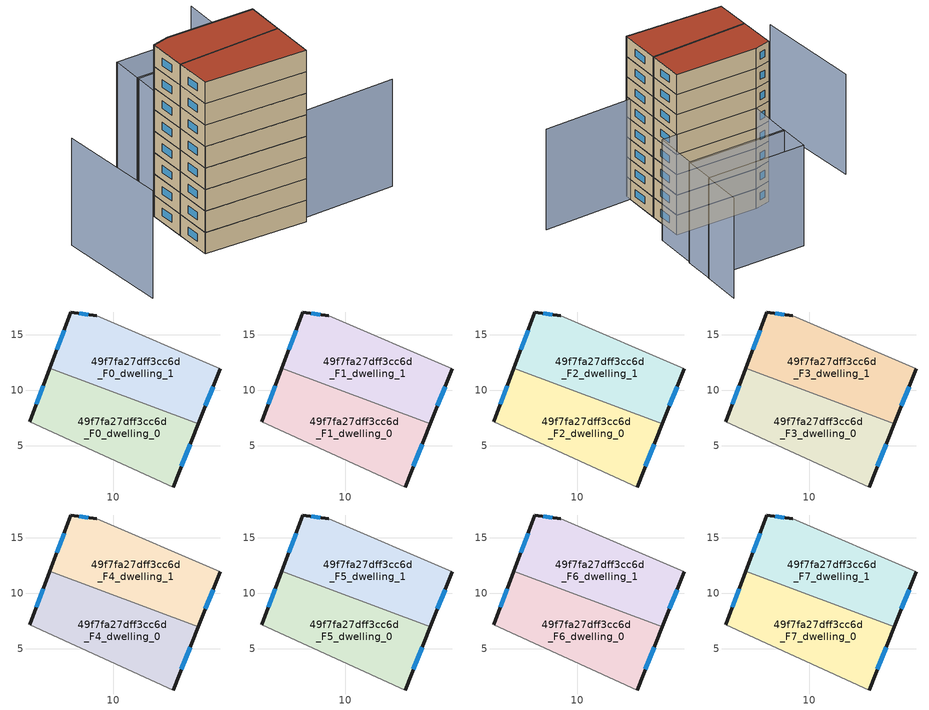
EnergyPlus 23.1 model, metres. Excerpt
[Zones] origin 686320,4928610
49f7fa27dff3cc6d_F0_dwelling_0
 floor ground (EU_floor_Construction): 15.4,1.29 17.66,7 4.3,11.99 2.49,7.15 z0
 wall outside (EU_wall_Construction): 2.49,7.15 4.3,11.99 / 17.66,7 15.4,1.29 z0:3
 wall adiabatic (EU_wall_Construction): 15.4,1.29 2.49,7.15 z0:3
 wall to 49f7fa27dff3cc6d_F0_dwelling_1 (EU_wall_Construction): 4.3,11.99 17.66,7 z0:3
 window (EU_Window_Construction): 3.07,8.73 3.71,10.42 / 16.93,5.15 16.13,3.15 z0.98:2.02
49f7fa27dff3cc6d_F0_dwelling_1
 floor ground (EU_floor_Construction): 17.66,7 19.63,11.95 8.53,16.7 6.19,17.05 4.3,11.99 z0
 wall outside (EU_wall_Construction): 4.3,11.99 6.19,17.05 8.53,16.7 / 19.63,11.95 17.66,7 z0:3
 wall adiabatic (EU_wall_Construction): 8.53,16.7 19.63,11.95 z0:3
 window (EU_Window_Construction): 4.91,13.64 5.57,15.41 / 6.95,16.94 7.77,16.82 / 18.99,10.34 18.3,8.61 z0.98:2.02
49f7fa27dff3cc6d_F1_dwelling_0
 floor to 49f7fa27dff3cc6d_F0_dwelling_0 (EU_floor_Construction): 15.4,1.29 17.66,7 4.3,11.99 2.49,7.15 z3
 wall outside (EU_wall_Construction): 2.49,7.15 4.3,11.99 / 17.66,7 15.4,1.29 z3:6
 wall adiabatic (EU_wall_Construction): 15.4,1.29 2.49,7.15 z3:6
 wall to 49f7fa27dff3cc6d_F1_dwelling_1 (EU_wall_Construction): 4.3,11.99 17.66,7 z3:6
 window (EU_Window_Construction): 3.07,8.73 3.71,10.42 / 16.93,5.15 16.13,3.15 z3.98:5.02
49f7fa27dff3cc6d_F1_dwelling_1
 floor to 49f7fa27dff3cc6d_F0_dwelling_1 (EU_floor_Construction): 17.66,7 19.63,11.95 8.53,16.7 6.19,17.05 4.3,11.99 z3
 wall outside (EU_wall_Construction): 4.3,11.99 6.19,17.05 8.53,16.7 / 19.63,11.95 17.66,7 z3:6
 wall adiabatic (EU_wall_Construction): 8.53,16.7 19.63,11.95 z3:6
 window (EU_Window_Construction): 4.91,13.64 5.57,15.41 / 6.95,16.94 7.77,16.82 / 18.99,10.34 18.3,8.61 z3.98:5.02
49f7fa27dff3cc6d_F2_dwelling_0
 floor to 49f7fa27dff3cc6d_F1_dwelling_0 (EU_floor_Construction): 15.4,1.29 17.66,7 4.3,11.99 2.49,7.15 z6
 wall outside (EU_wall_Construction): 2.49,7.15 4.3,11.99 / 17.66,7 15.4,1.29 z6:9
 wall adiabatic (EU_wall_Construction): 15.4,1.29 2.49,7.15 z6:9
 wall to 49f7fa27dff3cc6d_F2_dwelling_1 (EU_wall_Construction): 4.3,11.99 17.66,7 z6:9
 window (EU_Window_Construction): 3.07,8.73 3.71,10.42 / 16.93,5.15 16.13,3.15 z6.98:8.02
49f7fa27dff3cc6d_F2_dwelling_1
 floor to 49f7fa27dff3cc6d_F1_dwelling_1 (EU_floor_Construction): 17.66,7 19.63,11.95 8.53,16.7 6.19,17.05 4.3,11.99 z6
 wall outside (EU_wall_Construction): 4.3,11.99 6.19,17.05 8.53,16.7 / 19.63,11.95 17.66,7 z6:9
 wall adiabatic (EU_wall_Construction): 8.53,16.7 19.63,11.95 z6:9
 window (EU_Window_Construction): 4.91,13.64 5.57,15.41 / 6.95,16.94 7.77,16.82 / 18.99,10.34 18.3,8.61 z6.98:8.02
49f7fa27dff3cc6d_F3_dwelling_0
 floor to 49f7fa27dff3cc6d_F2_dwelling_0 (EU_floor_Construction): 15.4,1.29 17.66,7 4.3,11.99 2.49,7.15 z9
 wall outside (EU_wall_Construction): 2.49,7.15 4.3,11.99 / 17.66,7 15.4,1.29 z9:12
 wall adiabatic (EU_wall_Construction): 15.4,1.29 2.49,7.15 z9:12
 wall to 49f7fa27dff3cc6d_F3_dwelling_1 (EU_wall_Construction): 4.3,11.99 17.66,7 z9:12
 window (EU_Window_Construction): 3.07,8.73 3.71,10.42 / 16.93,5.15 16.13,3.15 z9.98:11.02
49f7fa27dff3cc6d_F3_dwelling_1
 floor to 49f7fa27dff3cc6d_F2_dwelling_1 (EU_floor_Construction): 17.66,7 19.63,11.95 8.53,16.7 6.19,17.05 4.3,11.99 z9
 wall outside (EU_wall_Construction): 4.3,11.99 6.19,17.05 8.53,16.7 / 19.63,11.95 17.66,7 z9:12
 wall adiabatic (EU_wall_Construction): 8.53,16.7 19.63,11.95 z9:12
 window (EU_Window_Construction): 4.91,13.64 5.57,15.41 / 6.95,16.94 7.77,16.82 / 18.99,10.34 18.3,8.61 z9.98:11.02
49f7fa27dff3cc6d_F4_dwelling_0
 floor to 49f7fa27dff3cc6d_F3_dwelling_0 (EU_floor_Construction): 15.4,1.29 17.66,7 4.3,11.99 2.49,7.15 z12
 wall outside (EU_wall_Construction): 2.49,7.15 4.3,11.99 / 17.66,7 15.4,1.29 z12:15
 wall adiabatic (EU_wall_Construction): 15.4,1.29 2.49,7.15 z12:15
 wall to 49f7fa27dff3cc6d_F4_dwelling_1 (EU_wall_Construction): 4.3,11.99 17.66,7 z12:15
 window (EU_Window_Construction): 3.07,8.73 3.71,10.42 / 16.93,5.15 16.13,3.15 z12.98:14.02
49f7fa27dff3cc6d_F4_dwelling_1
 floor to 49f7fa27dff3cc6d_F3_dwelling_1 (EU_floor_Construction): 17.66,7 19.63,11.95 8.53,16.7 6.19,17.05 4.3,11.99 z12
 wall outside (EU_wall_Construction): 4.3,11.99 6.19,17.05 8.53,16.7 / 19.63,11.95 17.66,7 z12:15
 wall adiabatic (EU_wall_Construction): 8.53,16.7 19.63,11.95 z12:15
 window (EU_Window_Construction): 4.91,13.64 5.57,15.41 / 6.95,16.94 7.77,16.82 / 18.99,10.34 18.3,8.61 z12.98:14.02
49f7fa27dff3cc6d_F5_dwelling_0
 floor to 49f7fa27dff3cc6d_F4_dwelling_0 (EU_floor_Construction): 15.4,1.29 17.66,7 4.3,11.99 2.49,7.15 z15
 wall outside (EU_wall_Construction): 2.49,7.15 4.3,11.99 / 17.66,7 15.4,1.29 z15:18
 wall adiabatic (EU_wall_Construction): 15.4,1.29 2.49,7.15 z15:18
 wall to 49f7fa27dff3cc6d_F5_dwelling_1 (EU_wall_Construction): 4.3,11.99 17.66,7 z15:18
 window (EU_Window_Construction): 3.07,8.73 3.71,10.42 / 16.93,5.15 16.13,3.15 z15.98:17.02
49f7fa27dff3cc6d_F5_dwelling_1
 floor to 49f7fa27dff3cc6d_F4_dwelling_1 (EU_floor_Construction): 17.66,7 19.63,11.95 8.53,16.7 6.19,17.05 4.3,11.99 z15
 wall outside (EU_wall_Construction): 4.3,11.99 6.19,17.05 8.53,16.7 / 19.63,11.95 17.66,7 z15:18
 wall adiabatic (EU_wall_Construction): 8.53,16.7 19.63,11.95 z15:18
 window (EU_Window_Construction): 4.91,13.64 5.57,15.41 / 6.95,16.94 7.77,16.82 / 18.99,10.34 18.3,8.61 z15.98:17.02
49f7fa27dff3cc6d_F6_dwelling_0
 floor to 49f7fa27dff3cc6d_F5_dwelling_0 (EU_floor_Construction): 15.4,1.29 17.66,7 4.3,11.99 2.49,7.15 z18
 wall outside (EU_wall_Construction): 2.49,7.15 4.3,11.99 / 17.66,7 15.4,1.29 z18:21
 wall adiabatic (EU_wall_Construction): 15.4,1.29 2.49,7.15 z18:21
 wall to 49f7fa27dff3cc6d_F6_dwelling_1 (EU_wall_Construction): 4.3,11.99 17.66,7 z18:21
 window (EU_Window_Construction): 3.07,8.73 3.71,10.42 / 16.93,5.15 16.13,3.15 z18.98:20.02
49f7fa27dff3cc6d_F6_dwelling_1
 floor to 49f7fa27dff3cc6d_F5_dwelling_1 (EU_floor_Construction): 17.66,7 19.63,11.95 8.53,16.7 6.19,17.05 4.3,11.99 z18
 wall outside (EU_wall_Construction): 4.3,11.99 6.19,17.05 8.53,16.7 / 19.63,11.95 17.66,7 z18:21
 wall adiabatic (EU_wall_Construction): 8.53,16.7 19.63,11.95 z18:21
 window (EU_Window_Construction): 4.91,13.64 5.57,15.41 / 6.95,16.94 7.77,16.82 / 18.99,10.34 18.3,8.61 z18.98:20.02
49f7fa27dff3cc6d_F7_dwelling_0
 floor to 49f7fa27dff3cc6d_F6_dwelling_0 (EU_floor_Construction): 15.4,1.29 17.66,7 4.3,11.99 2.49,7.15 z21
 wall outside (EU_wall_Construction): 2.49,7.15 4.3,11.99 / 17.66,7 15.4,1.29 z21:24
 wall adiabatic (EU_wall_Construction): 15.4,1.29 2.49,7.15 z21:24
 wall to 49f7fa27dff3cc6d_F7_dwelling_1 (EU_wall_Construction): 4.3,11.99 17.66,7 z21:24
 window (EU_Window_Construction): 3.07,8.73 3.71,10.42 / 16.93,5.15 16.13,3.15 z21.98:23.02
 roof outside (EU_roof_Construction): 17.66,7 15.4,1.29 2.49,7.15 4.3,11.99 z24
49f7fa27dff3cc6d_F7_dwelling_1
 floor to 49f7fa27dff3cc6d_F6_dwelling_1 (EU_floor_Construction): 17.66,7 19.63,11.95 8.53,16.7 6.19,17.05 4.3,11.99 z21
 wall outside (EU_wall_Construction): 4.3,11.99 6.19,17.05 8.53,16.7 / 19.63,11.95 17.66,7 z21:24
 wall adiabatic (EU_wall_Construction): 8.53,16.7 19.63,11.95 z21:24
 window (EU_Window_Construction): 4.91,13.64 5.57,15.41 / 6.95,16.94 7.77,16.82 / 18.99,10.34 18.3,8.61 z21.98:23.02
 roof outside (EU_roof_Construction): 19.63,11.95 17.66,7 4.3,11.99 6.19,17.05 8.53,16.7 z24
shading: 2.49,7.15 27.86,-2.63 / -4.85,21.43 -9.39,6.66 / 28.28,26.67 26.09,21.29 / 26.09,21.29 12.6,26.79 / 8.47,16.57 11.03,22.75 / 11.03,22.75 24.27,17.26 / 24.27,17.26 21.71,11.09 / 21.71,11.09 8.47,16.57 / 12.64,26.78 26.06,21.3 / 26.06,21.3 24.31,17.03 / 24.31,17.03 10.89,22.5 / 10.89,22.5 12.64,26.78 z0:15
[Building]
EU S2 Campaign: North Axis=0; Terrain=City; Solar Distribution=FullExterior
[Site:Location]
Bologna: Latitude=44.5; Longitude=11.25; Time Zone=1; Elevation=37
[SizingPeriod:WeatherFileDays]
AnnualSizingPeriod: Begin Month=1; Begin Day of Month=1; End Month=12; End Day of Month=31; Day of Week for Start Day=Monday; Use Weather File Daylight Saving Period=No; Use Weather File Rain and Snow Indicators=No
[MATERIAL]
EU_InternalMass_Material: Roughness=MediumRough; Thickness=0.1; Conductivity=1; Density=1800; Specific Heat=900; Thermal Absorptance=0.9; Solar Absorptance=0.7; Visible Absorptance=0.7
[MATERIAL:NOMASS] Roughness=MediumRough; Thermal Absorptance=0.9; Solar Absorptance=0.7; Visible Absorptance=0.7
Name | Thermal Resistance
EU_wall_NoMass | 0.905828
EU_roof_NoMass | 0.37593
EU_floor_NoMass | 0.67114
[WINDOWMATERIAL:SIMPLEGLAZINGSYSTEM]
EU_Window_SimpleGlazing: UFactor=4.52486; Solar Heat Gain Coefficient=0.85; Visible Transmittance=0.85
[CONSTRUCTION]
EU_wall_Construction: EU_wall_NoMass
EU_roof_Construction: EU_roof_NoMass
EU_floor_Construction: EU_floor_NoMass
EU_InternalMass_Construction: EU_InternalMass_Material
EU_Window_Construction: EU_Window_SimpleGlazing
[ZONE] Type=1; Multiplier=1; Ceiling Height=autocalculate; Floor Area=autocalculate; Part of Total Floor Area=Yes
Name | Volume
49f7fa27dff3cc6d_F0_dwelling_0 | 241.173
49f7fa27dff3cc6d_F1_dwelling_0; 49f7fa27dff3cc6d_F2_dwelling_0; 49f7fa27dff3cc6d_F3_dwelling_0; 49f7fa27dff3cc6d_F4_dwelling_0; 49f7fa27dff3cc6d_F5_dwelling_0; 49f7fa27dff3cc6d_F6_dwelling_0; 49f7fa27dff3cc6d_F7_dwelling_0 | 241.171
49f7fa27dff3cc6d_F0_dwelling_1 | 241.161
49f7fa27dff3cc6d_F1_dwelling_1; 49f7fa27dff3cc6d_F2_dwelling_1; 49f7fa27dff3cc6d_F3_dwelling_1; 49f7fa27dff3cc6d_F4_dwelling_1; 49f7fa27dff3cc6d_F5_dwelling_1; 49f7fa27dff3cc6d_F6_dwelling_1; 49f7fa27dff3cc6d_F7_dwelling_1 | 241.162
[INTERNALMASS] Construction=EU_InternalMass_Construction
Name | Zone or ZoneList | Surface Area
49f7fa27dff3cc6d_F0_dwelling_0_EU_InternalMass | 49f7fa27dff3cc6d_F0_dwelling_0 | 80.3907
49f7fa27dff3cc6d_F0_dwelling_1_EU_InternalMass | 49f7fa27dff3cc6d_F0_dwelling_1 | 80.3873
49f7fa27dff3cc6d_F1_dwelling_0_EU_InternalMass | 49f7fa27dff3cc6d_F1_dwelling_0 | 80.3907
49f7fa27dff3cc6d_F1_dwelling_1_EU_InternalMass | 49f7fa27dff3cc6d_F1_dwelling_1 | 80.3873
49f7fa27dff3cc6d_F2_dwelling_0_EU_InternalMass | 49f7fa27dff3cc6d_F2_dwelling_0 | 80.3907
49f7fa27dff3cc6d_F2_dwelling_1_EU_InternalMass | 49f7fa27dff3cc6d_F2_dwelling_1 | 80.3873
49f7fa27dff3cc6d_F3_dwelling_0_EU_InternalMass | 49f7fa27dff3cc6d_F3_dwelling_0 | 80.3907
49f7fa27dff3cc6d_F3_dwelling_1_EU_InternalMass | 49f7fa27dff3cc6d_F3_dwelling_1 | 80.3873
49f7fa27dff3cc6d_F4_dwelling_0_EU_InternalMass | 49f7fa27dff3cc6d_F4_dwelling_0 | 80.3907
49f7fa27dff3cc6d_F4_dwelling_1_EU_InternalMass | 49f7fa27dff3cc6d_F4_dwelling_1 | 80.3873
49f7fa27dff3cc6d_F5_dwelling_0_EU_InternalMass | 49f7fa27dff3cc6d_F5_dwelling_0 | 80.3907
49f7fa27dff3cc6d_F5_dwelling_1_EU_InternalMass | 49f7fa27dff3cc6d_F5_dwelling_1 | 80.3873
49f7fa27dff3cc6d_F6_dwelling_0_EU_InternalMass | 49f7fa27dff3cc6d_F6_dwelling_0 | 80.3907
49f7fa27dff3cc6d_F6_dwelling_1_EU_InternalMass | 49f7fa27dff3cc6d_F6_dwelling_1 | 80.3873
49f7fa27dff3cc6d_F7_dwelling_0_EU_InternalMass | 49f7fa27dff3cc6d_F7_dwelling_0 | 80.3907
49f7fa27dff3cc6d_F7_dwelling_1_EU_InternalMass | 49f7fa27dff3cc6d_F7_dwelling_1 | 80.3873
[OTHEREQUIPMENT] Fuel Type=Electricity; Design Level Calculation Method=Watts/Area; Power per Zone Floor Area=1; Fraction Latent=0; Fraction Radiant=0; Fraction Lost=0; Carbon Dioxide Generation Rate=0; EndUse Subcategory=EU_Step8_InternalGains
Name | Zone or ZoneList or Space or SpaceList | Schedule
EU_Step8_InternalGain_49f7fa27dff3cc6d_F0_dwelling_0_f000 | 49f7fa27dff3cc6d_F0_dwelling_0 | EU_Step8_GainSchedule_49f7fa27dff3cc6d_F0_dwelling_0_f000
EU_Step8_InternalGain_49f7fa27dff3cc6d_F0_dwelling_1_f000 | 49f7fa27dff3cc6d_F0_dwelling_1 | EU_Step8_GainSchedule_49f7fa27dff3cc6d_F0_dwelling_1_f000
EU_Step8_InternalGain_49f7fa27dff3cc6d_F1_dwelling_0_f000 | 49f7fa27dff3cc6d_F1_dwelling_0 | EU_Step8_GainSchedule_49f7fa27dff3cc6d_F1_dwelling_0_f000
EU_Step8_InternalGain_49f7fa27dff3cc6d_F1_dwelling_1_f000 | 49f7fa27dff3cc6d_F1_dwelling_1 | EU_Step8_GainSchedule_49f7fa27dff3cc6d_F1_dwelling_1_f000
EU_Step8_InternalGain_49f7fa27dff3cc6d_F2_dwelling_0_f000 | 49f7fa27dff3cc6d_F2_dwelling_0 | EU_Step8_GainSchedule_49f7fa27dff3cc6d_F2_dwelling_0_f000
EU_Step8_InternalGain_49f7fa27dff3cc6d_F2_dwelling_1_f000 | 49f7fa27dff3cc6d_F2_dwelling_1 | EU_Step8_GainSchedule_49f7fa27dff3cc6d_F2_dwelling_1_f000
EU_Step8_InternalGain_49f7fa27dff3cc6d_F3_dwelling_0_f000 | 49f7fa27dff3cc6d_F3_dwelling_0 | EU_Step8_GainSchedule_49f7fa27dff3cc6d_F3_dwelling_0_f000
EU_Step8_InternalGain_49f7fa27dff3cc6d_F3_dwelling_1_f000 | 49f7fa27dff3cc6d_F3_dwelling_1 | EU_Step8_GainSchedule_49f7fa27dff3cc6d_F3_dwelling_1_f000
EU_Step8_InternalGain_49f7fa27dff3cc6d_F4_dwelling_0_f000 | 49f7fa27dff3cc6d_F4_dwelling_0 | EU_Step8_GainSchedule_49f7fa27dff3cc6d_F4_dwelling_0_f000
EU_Step8_InternalGain_49f7fa27dff3cc6d_F4_dwelling_1_f000 | 49f7fa27dff3cc6d_F4_dwelling_1 | EU_Step8_GainSchedule_49f7fa27dff3cc6d_F4_dwelling_1_f000
EU_Step8_InternalGain_49f7fa27dff3cc6d_F5_dwelling_0_f000 | 49f7fa27dff3cc6d_F5_dwelling_0 | EU_Step8_GainSchedule_49f7fa27dff3cc6d_F5_dwelling_0_f000
EU_Step8_InternalGain_49f7fa27dff3cc6d_F5_dwelling_1_f000 | 49f7fa27dff3cc6d_F5_dwelling_1 | EU_Step8_GainSchedule_49f7fa27dff3cc6d_F5_dwelling_1_f000
EU_Step8_InternalGain_49f7fa27dff3cc6d_F6_dwelling_0_f000 | 49f7fa27dff3cc6d_F6_dwelling_0 | EU_Step8_GainSchedule_49f7fa27dff3cc6d_F6_dwelling_0_f000
EU_Step8_InternalGain_49f7fa27dff3cc6d_F6_dwelling_1_f000 | 49f7fa27dff3cc6d_F6_dwelling_1 | EU_Step8_GainSchedule_49f7fa27dff3cc6d_F6_dwelling_1_f000
EU_Step8_InternalGain_49f7fa27dff3cc6d_F7_dwelling_0_f000 | 49f7fa27dff3cc6d_F7_dwelling_0 | EU_Step8_GainSchedule_49f7fa27dff3cc6d_F7_dwelling_0_f000
EU_Step8_InternalGain_49f7fa27dff3cc6d_F7_dwelling_1_f000 | 49f7fa27dff3cc6d_F7_dwelling_1 | EU_Step8_GainSchedule_49f7fa27dff3cc6d_F7_dwelling_1_f000
[ZONEVENTILATION:DESIGNFLOWRATE] Schedule=EU_AlwaysOn; Design Flow Rate Calculation Method=AirChanges/Hour; Air Changes per Hour=0.73129; Ventilation Type=Natural; Fan Pressure Rise=0; Fan Total Efficiency=1; Constant Term Coefficient=1; Temperature Term Coefficient=0; Velocity Term Coefficient=0; Velocity Squared Term Coefficient=0; Minimum Indoor Temperature=-100; Maximum Indoor Temperature=100; Delta Temperature=-100; Minimum Outdoor Temperature=-100; Maximum Outdoor Temperature=100; Maximum Wind Speed=40
Name | Zone or ZoneList or Space or SpaceList
EU_ConstantAir_49f7fa27dff3cc6d_F0_dwelling_0 | 49f7fa27dff3cc6d_F0_dwelling_0
EU_ConstantAir_49f7fa27dff3cc6d_F0_dwelling_1 | 49f7fa27dff3cc6d_F0_dwelling_1
EU_ConstantAir_49f7fa27dff3cc6d_F1_dwelling_0 | 49f7fa27dff3cc6d_F1_dwelling_0
EU_ConstantAir_49f7fa27dff3cc6d_F1_dwelling_1 | 49f7fa27dff3cc6d_F1_dwelling_1
EU_ConstantAir_49f7fa27dff3cc6d_F2_dwelling_0 | 49f7fa27dff3cc6d_F2_dwelling_0
EU_ConstantAir_49f7fa27dff3cc6d_F2_dwelling_1 | 49f7fa27dff3cc6d_F2_dwelling_1
EU_ConstantAir_49f7fa27dff3cc6d_F3_dwelling_0 | 49f7fa27dff3cc6d_F3_dwelling_0
EU_ConstantAir_49f7fa27dff3cc6d_F3_dwelling_1 | 49f7fa27dff3cc6d_F3_dwelling_1
EU_ConstantAir_49f7fa27dff3cc6d_F4_dwelling_0 | 49f7fa27dff3cc6d_F4_dwelling_0
EU_ConstantAir_49f7fa27dff3cc6d_F4_dwelling_1 | 49f7fa27dff3cc6d_F4_dwelling_1
EU_ConstantAir_49f7fa27dff3cc6d_F5_dwelling_0 | 49f7fa27dff3cc6d_F5_dwelling_0
EU_ConstantAir_49f7fa27dff3cc6d_F5_dwelling_1 | 49f7fa27dff3cc6d_F5_dwelling_1
EU_ConstantAir_49f7fa27dff3cc6d_F6_dwelling_0 | 49f7fa27dff3cc6d_F6_dwelling_0
EU_ConstantAir_49f7fa27dff3cc6d_F6_dwelling_1 | 49f7fa27dff3cc6d_F6_dwelling_1
EU_ConstantAir_49f7fa27dff3cc6d_F7_dwelling_0 | 49f7fa27dff3cc6d_F7_dwelling_0
EU_ConstantAir_49f7fa27dff3cc6d_F7_dwelling_1 | 49f7fa27dff3cc6d_F7_dwelling_1
[HVACTEMPLATE:THERMOSTAT] Constant Heating Setpoint=20; Constant Cooling Setpoint=50
EU_HeatOnly_49f7fa27dff3cc6d_F0_dwelling_0; EU_HeatOnly_49f7fa27dff3cc6d_F0_dwelling_1; EU_HeatOnly_49f7fa27dff3cc6d_F1_dwelling_0; EU_HeatOnly_49f7fa27dff3cc6d_F1_dwelling_1; EU_HeatOnly_49f7fa27dff3cc6d_F2_dwelling_0; EU_HeatOnly_49f7fa27dff3cc6d_F2_dwelling_1; EU_HeatOnly_49f7fa27dff3cc6d_F3_dwelling_0; EU_HeatOnly_49f7fa27dff3cc6d_F3_dwelling_1; EU_HeatOnly_49f7fa27dff3cc6d_F4_dwelling_0; EU_HeatOnly_49f7fa27dff3cc6d_F4_dwelling_1; EU_HeatOnly_49f7fa27dff3cc6d_F5_dwelling_0; EU_HeatOnly_49f7fa27dff3cc6d_F5_dwelling_1; EU_HeatOnly_49f7fa27dff3cc6d_F6_dwelling_0; EU_HeatOnly_49f7fa27dff3cc6d_F6_dwelling_1; EU_HeatOnly_49f7fa27dff3cc6d_F7_dwelling_0; EU_HeatOnly_49f7fa27dff3cc6d_F7_dwelling_1
[HVACTEMPLATE:ZONE:IDEALLOADSAIRSYSTEM] System Availability Schedule=EU_AlwaysOn; Maximum Heating Supply Air Temperature=50; Minimum Cooling Supply Air Temperature=13; Maximum Heating Supply Air Humidity Ratio=0.0156; Minimum Cooling Supply Air Humidity Ratio=0.0077; Heating Limit=NoLimit; Cooling Limit=NoLimit; Heating Availability Schedule=EU_AlwaysOn; Cooling Availability Schedule=EU_CoolingOff; Dehumidification Control Type=ConstantSensibleHeatRatio; Cooling Sensible Heat Ratio=0.7; Dehumidification Setpoint=60; Humidification Control Type=None; Humidification Setpoint=30; Outdoor Air Method=None; Outdoor Air Flow Rate per Person=0.00944; Outdoor Air Flow Rate per Zone Floor Area=0; Outdoor Air Flow Rate per Zone=0; Demand Controlled Ventilation Type=None; Outdoor Air Economizer Type=NoEconomizer; Heat Recovery Type=None; Sensible Heat Recovery Effectiveness=0.7; Latent Heat Recovery Effectiveness=0.65
Name | Template Thermostat
49f7fa27dff3cc6d_F0_dwelling_0 | EU_HeatOnly_49f7fa27dff3cc6d_F0_dwelling_0
49f7fa27dff3cc6d_F0_dwelling_1 | EU_HeatOnly_49f7fa27dff3cc6d_F0_dwelling_1
49f7fa27dff3cc6d_F1_dwelling_0 | EU_HeatOnly_49f7fa27dff3cc6d_F1_dwelling_0
49f7fa27dff3cc6d_F1_dwelling_1 | EU_HeatOnly_49f7fa27dff3cc6d_F1_dwelling_1
49f7fa27dff3cc6d_F2_dwelling_0 | EU_HeatOnly_49f7fa27dff3cc6d_F2_dwelling_0
49f7fa27dff3cc6d_F2_dwelling_1 | EU_HeatOnly_49f7fa27dff3cc6d_F2_dwelling_1
49f7fa27dff3cc6d_F3_dwelling_0 | EU_HeatOnly_49f7fa27dff3cc6d_F3_dwelling_0
49f7fa27dff3cc6d_F3_dwelling_1 | EU_HeatOnly_49f7fa27dff3cc6d_F3_dwelling_1
49f7fa27dff3cc6d_F4_dwelling_0 | EU_HeatOnly_49f7fa27dff3cc6d_F4_dwelling_0
49f7fa27dff3cc6d_F4_dwelling_1 | EU_HeatOnly_49f7fa27dff3cc6d_F4_dwelling_1
49f7fa27dff3cc6d_F5_dwelling_0 | EU_HeatOnly_49f7fa27dff3cc6d_F5_dwelling_0
49f7fa27dff3cc6d_F5_dwelling_1 | EU_HeatOnly_49f7fa27dff3cc6d_F5_dwelling_1
49f7fa27dff3cc6d_F6_dwelling_0 | EU_HeatOnly_49f7fa27dff3cc6d_F6_dwelling_0
49f7fa27dff3cc6d_F6_dwelling_1 | EU_HeatOnly_49f7fa27dff3cc6d_F6_dwelling_1
49f7fa27dff3cc6d_F7_dwelling_0 | EU_HeatOnly_49f7fa27dff3cc6d_F7_dwelling_0
49f7fa27dff3cc6d_F7_dwelling_1 | EU_HeatOnly_49f7fa27dff3cc6d_F7_dwelling_1
[SIZING:ZONE] Zone Cooling Design Supply Air Temperature Input Method=SupplyAirTemperature; Zone Cooling Design Supply Air Temperature=13; Zone Heating Design Supply Air Temperature Input Method=SupplyAirTemperature; Zone Heating Design Supply Air Temperature=50; Zone Cooling Design Supply Air Humidity Ratio=0.008; Zone Heating Design Supply Air Humidity Ratio=0.008; Cooling Design Air Flow Method=DesignDay; Cooling Design Air Flow Rate=0; Cooling Minimum Air Flow per Zone Floor Area=0.000762; Cooling Minimum Air Flow=0; Cooling Minimum Air Flow Fraction=0.2; Heating Design Air Flow Method=DesignDay; Heating Design Air Flow Rate=0; Heating Maximum Air Flow per Zone Floor Area=0.002032; Heating Maximum Air Flow=0.141576; Heating Maximum Air Flow Fraction=0.3; Account for Dedicated Outdoor Air System=No; Dedicated Outdoor Air System Control Strategy=NeutralSupplyAir; Dedicated Outdoor Air Low Setpoint Temperature for Design=autosize; Dedicated Outdoor Air High Setpoint Temperature for Design=autosize; Zone Load Sizing Method=Sensible Load Only No Latent Load; Zone Latent Cooling Design Supply Air Humidity Ratio Input Method=HumidityRatioDifference; Zone Cooling Design Supply Air Humidity Ratio Difference=0.005; Zone Latent Heating Design Supply Air Humidity Ratio Input Method=HumidityRatioDifference; Zone Humidification Design Supply Air Humidity Ratio Difference=0.005
49f7fa27dff3cc6d_F0_dwelling_0; 49f7fa27dff3cc6d_F0_dwelling_1; 49f7fa27dff3cc6d_F1_dwelling_0; 49f7fa27dff3cc6d_F1_dwelling_1; 49f7fa27dff3cc6d_F2_dwelling_0; 49f7fa27dff3cc6d_F2_dwelling_1; 49f7fa27dff3cc6d_F3_dwelling_0; 49f7fa27dff3cc6d_F3_dwelling_1; 49f7fa27dff3cc6d_F4_dwelling_0; 49f7fa27dff3cc6d_F4_dwelling_1; 49f7fa27dff3cc6d_F5_dwelling_0; 49f7fa27dff3cc6d_F5_dwelling_1; 49f7fa27dff3cc6d_F6_dwelling_0; 49f7fa27dff3cc6d_F6_dwelling_1; 49f7fa27dff3cc6d_F7_dwelling_0; 49f7fa27dff3cc6d_F7_dwelling_1
[SCHEDULE:CONSTANT]
Name | Hourly Value
EU_AlwaysOn | 1
EU_CoolingOff | 0
[SCHEDULE:FILE] Column Number=1; Rows to Skip at Top=0; Number of Hours of Data=8760; Column Separator=Comma; Interpolate to Timestep=No; Minutes per Item=60; Adjust Schedule for Daylight Savings=Yes
Name | File
EU_Step8_GainSchedule_49f7fa27dff3cc6d_F0_dwelling_0_f000 | ../../schedules/49f7fa27dff3cc6d/49f7fa27dff3cc6d_F0_dwelling_0_f000_gain.csv
EU_Step8_GainSchedule_49f7fa27dff3cc6d_F0_dwelling_1_f000 | ../../schedules/49f7fa27dff3cc6d/49f7fa27dff3cc6d_F0_dwelling_1_f000_gain.csv
EU_Step8_GainSchedule_49f7fa27dff3cc6d_F1_dwelling_0_f000 | ../../schedules/49f7fa27dff3cc6d/49f7fa27dff3cc6d_F1_dwelling_0_f000_gain.csv
EU_Step8_GainSchedule_49f7fa27dff3cc6d_F1_dwelling_1_f000 | ../../schedules/49f7fa27dff3cc6d/49f7fa27dff3cc6d_F1_dwelling_1_f000_gain.csv
EU_Step8_GainSchedule_49f7fa27dff3cc6d_F2_dwelling_0_f000 | ../../schedules/49f7fa27dff3cc6d/49f7fa27dff3cc6d_F2_dwelling_0_f000_gain.csv
EU_Step8_GainSchedule_49f7fa27dff3cc6d_F2_dwelling_1_f000 | ../../schedules/49f7fa27dff3cc6d/49f7fa27dff3cc6d_F2_dwelling_1_f000_gain.csv
EU_Step8_GainSchedule_49f7fa27dff3cc6d_F3_dwelling_0_f000 | ../../schedules/49f7fa27dff3cc6d/49f7fa27dff3cc6d_F3_dwelling_0_f000_gain.csv
EU_Step8_GainSchedule_49f7fa27dff3cc6d_F3_dwelling_1_f000 | ../../schedules/49f7fa27dff3cc6d/49f7fa27dff3cc6d_F3_dwelling_1_f000_gain.csv
EU_Step8_GainSchedule_49f7fa27dff3cc6d_F4_dwelling_0_f000 | ../../schedules/49f7fa27dff3cc6d/49f7fa27dff3cc6d_F4_dwelling_0_f000_gain.csv
EU_Step8_GainSchedule_49f7fa27dff3cc6d_F4_dwelling_1_f000 | ../../schedules/49f7fa27dff3cc6d/49f7fa27dff3cc6d_F4_dwelling_1_f000_gain.csv
EU_Step8_GainSchedule_49f7fa27dff3cc6d_F5_dwelling_0_f000 | ../../schedules/49f7fa27dff3cc6d/49f7fa27dff3cc6d_F5_dwelling_0_f000_gain.csv
EU_Step8_GainSchedule_49f7fa27dff3cc6d_F5_dwelling_1_f000 | ../../schedules/49f7fa27dff3cc6d/49f7fa27dff3cc6d_F5_dwelling_1_f000_gain.csv
EU_Step8_GainSchedule_49f7fa27dff3cc6d_F6_dwelling_0_f000 | ../../schedules/49f7fa27dff3cc6d/49f7fa27dff3cc6d_F6_dwelling_0_f000_gain.csv
EU_Step8_GainSchedule_49f7fa27dff3cc6d_F6_dwelling_1_f000 | ../../schedules/49f7fa27dff3cc6d/49f7fa27dff3cc6d_F6_dwelling_1_f000_gain.csv
EU_Step8_GainSchedule_49f7fa27dff3cc6d_F7_dwelling_0_f000 | ../../schedules/49f7fa27dff3cc6d/49f7fa27dff3cc6d_F7_dwelling_0_f000_gain.csv
EU_Step8_GainSchedule_49f7fa27dff3cc6d_F7_dwelling_1_f000 | ../../schedules/49f7fa27dff3cc6d/49f7fa27dff3cc6d_F7_dwelling_1_f000_gain.csv
